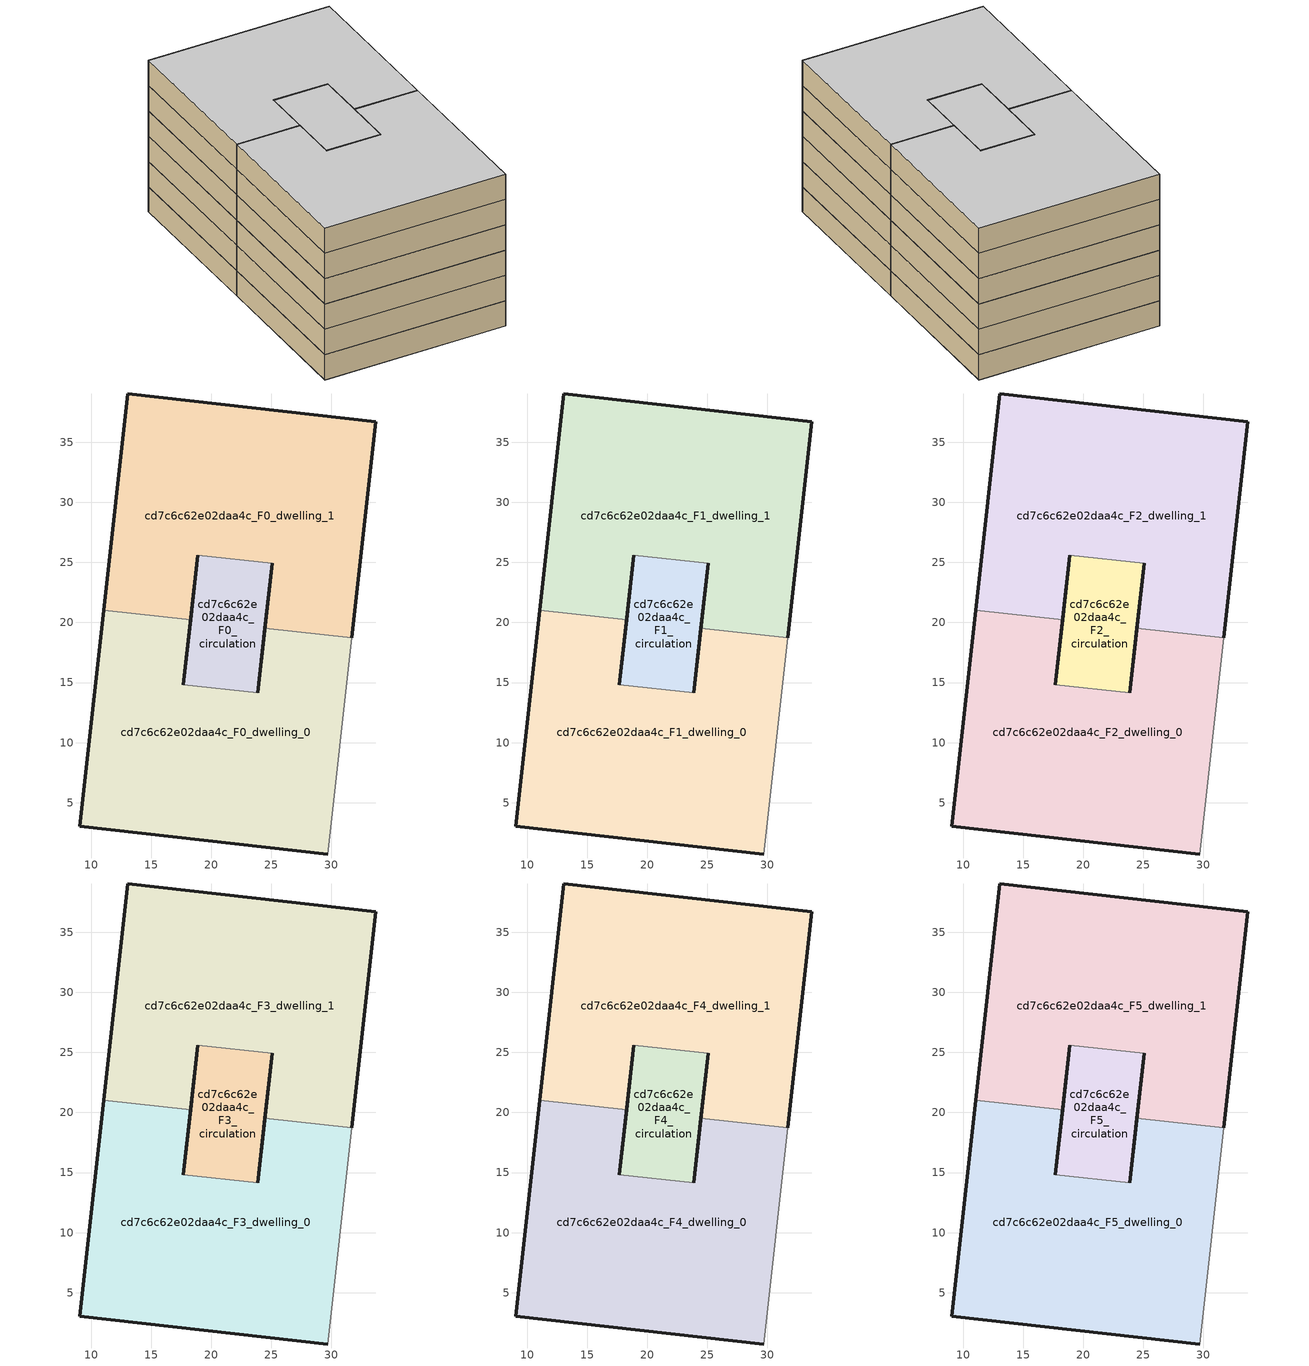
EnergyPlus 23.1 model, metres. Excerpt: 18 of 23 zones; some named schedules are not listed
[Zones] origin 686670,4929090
cd7c6c62e02daa4c_F0_dwelling_0
 floor ground (EU_floor_Construction): 29.7,0.73 31.69,18.72 24.47,19.53 23.87,14.13 17.67,14.82 18.27,20.22 11.05,21.02 9.05,3.03 z0
 wall outside (EU_wall_Construction): 18.27,20.22 17.67,14.82 / 23.87,14.13 24.47,19.53 / 29.7,0.73 9.05,3.03 11.05,21.02 z0:3
 wall adiabatic (EU_wall_Construction): 31.69,18.72 29.7,0.73 z0:3
 wall to cd7c6c62e02daa4c_F0_dwelling_1 (EU_wall_Construction): 11.04,21.02 18.27,20.22 / 24.47,19.53 31.69,18.72 z0:3
 wall to cd7c6c62e02daa4c_F0_circulation (EU_wall_Construction): 17.67,14.82 23.87,14.13 z0:3
cd7c6c62e02daa4c_F0_dwelling_1
 floor ground (EU_floor_Construction): 31.69,18.72 33.69,36.71 13.04,39.01 11.05,21.02 18.27,20.22 18.87,25.61 25.07,24.92 24.47,19.53 z0
 wall outside (EU_wall_Construction): 24.47,19.53 25.07,24.92 / 18.87,25.61 18.27,20.22 / 11.05,21.02 13.04,39.01 33.69,36.71 31.69,18.72 z0:3
 wall to cd7c6c62e02daa4c_F0_circulation (EU_wall_Construction): 25.07,24.92 18.87,25.61 z0:3
cd7c6c62e02daa4c_F0_circulation
 floor ground (EU_floor_Construction): 23.87,14.13 25.07,24.92 18.87,25.61 17.67,14.82 z0
 wall outside (EU_wall_Construction): 17.67,14.82 18.87,25.61 / 25.07,24.92 23.87,14.13 z0:3
cd7c6c62e02daa4c_F1_dwelling_0
 floor to cd7c6c62e02daa4c_F0_dwelling_0 (EU_floor_Construction): 29.7,0.73 31.69,18.72 24.47,19.53 23.87,14.13 17.67,14.82 18.27,20.22 11.04,21.02 9.05,3.03 z3
 wall outside (EU_wall_Construction): 18.27,20.22 17.67,14.82 / 23.87,14.13 24.47,19.53 / 29.7,0.73 9.05,3.03 11.05,21.02 z3:6
 wall adiabatic (EU_wall_Construction): 31.69,18.72 29.7,0.73 z3:6
 wall to cd7c6c62e02daa4c_F1_dwelling_1 (EU_wall_Construction): 11.04,21.02 18.27,20.22 / 24.47,19.53 31.69,18.72 z3:6
 wall to cd7c6c62e02daa4c_F1_circulation (EU_wall_Construction): 17.67,14.82 23.87,14.13 z3:6
cd7c6c62e02daa4c_F1_dwelling_1
 floor to cd7c6c62e02daa4c_F0_dwelling_1 (EU_floor_Construction): 31.69,18.72 33.69,36.71 13.04,39.01 11.04,21.02 18.27,20.22 18.87,25.61 25.07,24.92 24.47,19.53 z3
 wall outside (EU_wall_Construction): 24.47,19.53 25.07,24.92 / 18.87,25.61 18.27,20.22 / 11.05,21.02 13.04,39.01 33.69,36.71 31.69,18.72 z3:6
 wall to cd7c6c62e02daa4c_F1_circulation (EU_wall_Construction): 25.07,24.92 18.87,25.61 z3:6
cd7c6c62e02daa4c_F1_circulation
 floor to cd7c6c62e02daa4c_F0_circulation (EU_floor_Construction): 23.87,14.13 25.07,24.92 18.87,25.61 17.67,14.82 z3
 wall outside (EU_wall_Construction): 17.67,14.82 18.87,25.61 / 25.07,24.92 23.87,14.13 z3:6
cd7c6c62e02daa4c_F2_dwelling_0
 floor to cd7c6c62e02daa4c_F1_dwelling_0 (EU_floor_Construction): 29.7,0.73 31.69,18.72 24.47,19.53 23.87,14.13 17.67,14.82 18.27,20.22 11.04,21.02 9.05,3.03 z6
 wall outside (EU_wall_Construction): 18.27,20.22 17.67,14.82 / 23.87,14.13 24.47,19.53 / 29.7,0.73 9.05,3.03 11.05,21.02 z6:9
 wall adiabatic (EU_wall_Construction): 31.69,18.72 29.7,0.73 z6:9
 wall to cd7c6c62e02daa4c_F2_dwelling_1 (EU_wall_Construction): 11.04,21.02 18.27,20.22 / 24.47,19.53 31.69,18.72 z6:9
 wall to cd7c6c62e02daa4c_F2_circulation (EU_wall_Construction): 17.67,14.82 23.87,14.13 z6:9
cd7c6c62e02daa4c_F2_dwelling_1
 floor to cd7c6c62e02daa4c_F1_dwelling_1 (EU_floor_Construction): 31.69,18.72 33.69,36.71 13.04,39.01 11.04,21.02 18.27,20.22 18.87,25.61 25.07,24.92 24.47,19.53 z6
 wall outside (EU_wall_Construction): 24.47,19.53 25.07,24.92 / 18.87,25.61 18.27,20.22 / 11.05,21.02 13.04,39.01 33.69,36.71 31.69,18.72 z6:9
 wall to cd7c6c62e02daa4c_F2_circulation (EU_wall_Construction): 25.07,24.92 18.87,25.61 z6:9
cd7c6c62e02daa4c_F2_circulation
 floor to cd7c6c62e02daa4c_F1_circulation (EU_floor_Construction): 23.87,14.13 25.07,24.92 18.87,25.61 17.67,14.82 z6
 wall outside (EU_wall_Construction): 17.67,14.82 18.87,25.61 / 25.07,24.92 23.87,14.13 z6:9
cd7c6c62e02daa4c_F3_dwelling_0
 floor to cd7c6c62e02daa4c_F2_dwelling_0 (EU_floor_Construction): 29.7,0.73 31.69,18.72 24.47,19.53 23.87,14.13 17.67,14.82 18.27,20.22 11.04,21.02 9.05,3.03 z9
 wall outside (EU_wall_Construction): 18.27,20.22 17.67,14.82 / 23.87,14.13 24.47,19.53 / 29.7,0.73 9.05,3.03 11.05,21.02 z9:12
 wall adiabatic (EU_wall_Construction): 31.69,18.72 29.7,0.73 z9:12
 wall to cd7c6c62e02daa4c_F3_dwelling_1 (EU_wall_Construction): 11.04,21.02 18.27,20.22 / 24.47,19.53 31.69,18.72 z9:12
 wall to cd7c6c62e02daa4c_F3_circulation (EU_wall_Construction): 17.67,14.82 23.87,14.13 z9:12
cd7c6c62e02daa4c_F3_dwelling_1
 floor to cd7c6c62e02daa4c_F2_dwelling_1 (EU_floor_Construction): 31.69,18.72 33.69,36.71 13.04,39.01 11.04,21.02 18.27,20.22 18.87,25.61 25.07,24.92 24.47,19.53 z9
 wall outside (EU_wall_Construction): 24.47,19.53 25.07,24.92 / 18.87,25.61 18.27,20.22 / 11.05,21.02 13.04,39.01 33.69,36.71 31.69,18.72 z9:12
 wall to cd7c6c62e02daa4c_F3_circulation (EU_wall_Construction): 25.07,24.92 18.87,25.61 z9:12
cd7c6c62e02daa4c_F3_circulation
 floor to cd7c6c62e02daa4c_F2_circulation (EU_floor_Construction): 23.87,14.13 25.07,24.92 18.87,25.61 17.67,14.82 z9
 wall outside (EU_wall_Construction): 17.67,14.82 18.87,25.61 / 25.07,24.92 23.87,14.13 z9:12
cd7c6c62e02daa4c_F4_dwelling_0
 floor to cd7c6c62e02daa4c_F3_dwelling_0 (EU_floor_Construction): 29.7,0.73 31.69,18.72 24.47,19.53 23.87,14.13 17.67,14.82 18.27,20.22 11.04,21.02 9.05,3.03 z12
 wall outside (EU_wall_Construction): 18.27,20.22 17.67,14.82 / 23.87,14.13 24.47,19.53 / 29.7,0.73 9.05,3.03 11.05,21.02 z12:15
 wall adiabatic (EU_wall_Construction): 31.69,18.72 29.7,0.73 z12:15
 wall to cd7c6c62e02daa4c_F4_dwelling_1 (EU_wall_Construction): 11.04,21.02 18.27,20.22 / 24.47,19.53 31.69,18.72 z12:15
 wall to cd7c6c62e02daa4c_F4_circulation (EU_wall_Construction): 17.67,14.82 23.87,14.13 z12:15
cd7c6c62e02daa4c_F4_dwelling_1
 floor to cd7c6c62e02daa4c_F3_dwelling_1 (EU_floor_Construction): 31.69,18.72 33.69,36.71 13.04,39.01 11.04,21.02 18.27,20.22 18.87,25.61 25.07,24.92 24.47,19.53 z12
 wall outside (EU_wall_Construction): 24.47,19.53 25.07,24.92 / 18.87,25.61 18.27,20.22 / 11.05,21.02 13.04,39.01 33.69,36.71 31.69,18.72 z12:15
 wall to cd7c6c62e02daa4c_F4_circulation (EU_wall_Construction): 25.07,24.92 18.87,25.61 z12:15
cd7c6c62e02daa4c_F4_circulation
 floor to cd7c6c62e02daa4c_F3_circulation (EU_floor_Construction): 23.87,14.13 25.07,24.92 18.87,25.61 17.67,14.82 z12
 wall outside (EU_wall_Construction): 17.67,14.82 18.87,25.61 / 25.07,24.92 23.87,14.13 z12:15
cd7c6c62e02daa4c_F5_dwelling_0
 floor to cd7c6c62e02daa4c_F4_dwelling_0 (EU_floor_Construction): 29.7,0.73 31.69,18.72 24.47,19.53 23.87,14.13 17.67,14.82 18.27,20.22 11.04,21.02 9.05,3.03 z15
 wall outside (EU_wall_Construction): 18.27,20.22 17.67,14.82 / 23.87,14.13 24.47,19.53 / 29.7,0.73 9.05,3.03 11.05,21.02 z15:18
 wall adiabatic (EU_wall_Construction): 31.69,18.72 29.7,0.73 z15:18
 wall to cd7c6c62e02daa4c_F5_dwelling_1 (EU_wall_Construction): 11.04,21.02 18.27,20.22 / 24.47,19.53 31.69,18.72 z15:18
 wall to cd7c6c62e02daa4c_F5_circulation (EU_wall_Construction): 17.67,14.82 23.87,14.13 z15:18
 ceiling to cd7c6c62e02daa4c_F6_dwelling_0 (EU_floor_Construction): 31.69,18.72 29.7,0.73 9.05,3.03 11.04,21.02 18.27,20.22 17.67,14.82 23.87,14.13 24.47,19.53 z18
cd7c6c62e02daa4c_F5_dwelling_1
 floor to cd7c6c62e02daa4c_F4_dwelling_1 (EU_floor_Construction): 31.69,18.72 33.69,36.71 13.04,39.01 11.04,21.02 18.27,20.22 18.87,25.61 25.07,24.92 24.47,19.53 z15
 wall outside (EU_wall_Construction): 24.47,19.53 25.07,24.92 / 18.87,25.61 18.27,20.22 / 11.05,21.02 13.04,39.01 33.69,36.71 31.69,18.72 z15:18
 wall to cd7c6c62e02daa4c_F5_circulation (EU_wall_Construction): 25.07,24.92 18.87,25.61 z15:18
 ceiling to cd7c6c62e02daa4c_F6_dwelling_1 (EU_floor_Construction): 33.69,36.71 31.69,18.72 24.47,19.53 25.07,24.92 18.87,25.61 18.27,20.22 11.04,21.02 13.04,39.01 z18
cd7c6c62e02daa4c_F5_circulation
 floor to cd7c6c62e02daa4c_F4_circulation (EU_floor_Construction): 23.87,14.13 25.07,24.92 18.87,25.61 17.67,14.82 z15
 wall outside (EU_wall_Construction): 17.67,14.82 18.87,25.61 / 25.07,24.92 23.87,14.13 z15:18
 ceiling to cd7c6c62e02daa4c_F6_circulation (EU_floor_Construction): 25.07,24.92 23.87,14.13 17.67,14.82 18.87,25.61 z18
[Building]
EU S2 Campaign: North Axis=0; Terrain=City; Solar Distribution=FullExterior
[Site:Location]
Bologna: Latitude=44.5; Longitude=11.25; Time Zone=1; Elevation=37
[SizingPeriod:WeatherFileDays]
AnnualSizingPeriod: Begin Month=1; Begin Day of Month=1; End Month=12; End Day of Month=31; Day of Week for Start Day=Monday; Use Weather File Daylight Saving Period=No; Use Weather File Rain and Snow Indicators=No
[MATERIAL]
EU_InternalMass_Material: Roughness=MediumRough; Thickness=0.1; Conductivity=1; Density=1800; Specific Heat=900; Thermal Absorptance=0.9; Solar Absorptance=0.7; Visible Absorptance=0.7
[MATERIAL:NOMASS] Roughness=MediumRough; Thermal Absorptance=0.9; Solar Absorptance=0.7; Visible Absorptance=0.7
Name | Thermal Resistance
EU_wall_NoMass | 0.905828
EU_floor_NoMass | 0.67114
[CONSTRUCTION]
EU_wall_Construction: EU_wall_NoMass
EU_floor_Construction: EU_floor_NoMass
EU_InternalMass_Construction: EU_InternalMass_Material
[ZONE] Type=1; Multiplier=1; Ceiling Height=autocalculate; Floor Area=autocalculate; Part of Total Floor Area=Yes
Name | Volume
cd7c6c62e02daa4c_F0_dwelling_0; cd7c6c62e02daa4c_F1_dwelling_0; cd7c6c62e02daa4c_F2_dwelling_0; cd7c6c62e02daa4c_F3_dwelling_0; cd7c6c62e02daa4c_F4_dwelling_0; cd7c6c62e02daa4c_F5_dwelling_0; cd7c6c62e02daa4c_F0_dwelling_1; cd7c6c62e02daa4c_F1_dwelling_1; cd7c6c62e02daa4c_F2_dwelling_1; cd7c6c62e02daa4c_F3_dwelling_1; cd7c6c62e02daa4c_F4_dwelling_1; cd7c6c62e02daa4c_F5_dwelling_1 | 1026.72
cd7c6c62e02daa4c_F0_circulation | 203.081
cd7c6c62e02daa4c_F1_circulation; cd7c6c62e02daa4c_F2_circulation; cd7c6c62e02daa4c_F3_circulation; cd7c6c62e02daa4c_F4_circulation; cd7c6c62e02daa4c_F5_circulation | 203.082
[INTERNALMASS] Construction=EU_InternalMass_Construction; Surface Area=342.256
Name | Zone or ZoneList
cd7c6c62e02daa4c_F0_dwelling_0_EU_InternalMass | cd7c6c62e02daa4c_F0_dwelling_0
cd7c6c62e02daa4c_F0_dwelling_1_EU_InternalMass | cd7c6c62e02daa4c_F0_dwelling_1
cd7c6c62e02daa4c_F1_dwelling_0_EU_InternalMass | cd7c6c62e02daa4c_F1_dwelling_0
cd7c6c62e02daa4c_F1_dwelling_1_EU_InternalMass | cd7c6c62e02daa4c_F1_dwelling_1
cd7c6c62e02daa4c_F2_dwelling_0_EU_InternalMass | cd7c6c62e02daa4c_F2_dwelling_0
cd7c6c62e02daa4c_F2_dwelling_1_EU_InternalMass | cd7c6c62e02daa4c_F2_dwelling_1
cd7c6c62e02daa4c_F3_dwelling_0_EU_InternalMass | cd7c6c62e02daa4c_F3_dwelling_0
cd7c6c62e02daa4c_F3_dwelling_1_EU_InternalMass | cd7c6c62e02daa4c_F3_dwelling_1
cd7c6c62e02daa4c_F4_dwelling_0_EU_InternalMass | cd7c6c62e02daa4c_F4_dwelling_0
cd7c6c62e02daa4c_F4_dwelling_1_EU_InternalMass | cd7c6c62e02daa4c_F4_dwelling_1
cd7c6c62e02daa4c_F5_dwelling_0_EU_InternalMass | cd7c6c62e02daa4c_F5_dwelling_0
cd7c6c62e02daa4c_F5_dwelling_1_EU_InternalMass | cd7c6c62e02daa4c_F5_dwelling_1
[OTHEREQUIPMENT] Fuel Type=Electricity; Design Level Calculation Method=Watts/Area; Power per Zone Floor Area=1; Fraction Latent=0; Fraction Radiant=0; Fraction Lost=0; Carbon Dioxide Generation Rate=0; EndUse Subcategory=EU_Step8_InternalGains
Name | Zone or ZoneList or Space or SpaceList | Schedule
EU_Step8_InternalGain_cd7c6c62e02daa4c_F0_dwelling_0_f000 | cd7c6c62e02daa4c_F0_dwelling_0 | EU_Step8_GainSchedule_cd7c6c62e02daa4c_F0_dwelling_0_f000
EU_Step8_InternalGain_cd7c6c62e02daa4c_F0_dwelling_1_f000 | cd7c6c62e02daa4c_F0_dwelling_1 | EU_Step8_GainSchedule_cd7c6c62e02daa4c_F0_dwelling_1_f000
EU_Step8_InternalGain_cd7c6c62e02daa4c_F1_dwelling_0_f000 | cd7c6c62e02daa4c_F1_dwelling_0 | EU_Step8_GainSchedule_cd7c6c62e02daa4c_F1_dwelling_0_f000
EU_Step8_InternalGain_cd7c6c62e02daa4c_F1_dwelling_1_f000 | cd7c6c62e02daa4c_F1_dwelling_1 | EU_Step8_GainSchedule_cd7c6c62e02daa4c_F1_dwelling_1_f000
EU_Step8_InternalGain_cd7c6c62e02daa4c_F2_dwelling_0_f000 | cd7c6c62e02daa4c_F2_dwelling_0 | EU_Step8_GainSchedule_cd7c6c62e02daa4c_F2_dwelling_0_f000
EU_Step8_InternalGain_cd7c6c62e02daa4c_F2_dwelling_1_f000 | cd7c6c62e02daa4c_F2_dwelling_1 | EU_Step8_GainSchedule_cd7c6c62e02daa4c_F2_dwelling_1_f000
EU_Step8_InternalGain_cd7c6c62e02daa4c_F3_dwelling_0_f000 | cd7c6c62e02daa4c_F3_dwelling_0 | EU_Step8_GainSchedule_cd7c6c62e02daa4c_F3_dwelling_0_f000
EU_Step8_InternalGain_cd7c6c62e02daa4c_F3_dwelling_1_f000 | cd7c6c62e02daa4c_F3_dwelling_1 | EU_Step8_GainSchedule_cd7c6c62e02daa4c_F3_dwelling_1_f000
EU_Step8_InternalGain_cd7c6c62e02daa4c_F4_dwelling_0_f000 | cd7c6c62e02daa4c_F4_dwelling_0 | EU_Step8_GainSchedule_cd7c6c62e02daa4c_F4_dwelling_0_f000
EU_Step8_InternalGain_cd7c6c62e02daa4c_F4_dwelling_1_f000 | cd7c6c62e02daa4c_F4_dwelling_1 | EU_Step8_GainSchedule_cd7c6c62e02daa4c_F4_dwelling_1_f000
EU_Step8_InternalGain_cd7c6c62e02daa4c_F5_dwelling_0_f000 | cd7c6c62e02daa4c_F5_dwelling_0 | EU_Step8_GainSchedule_cd7c6c62e02daa4c_F5_dwelling_0_f000
EU_Step8_InternalGain_cd7c6c62e02daa4c_F5_dwelling_1_f000 | cd7c6c62e02daa4c_F5_dwelling_1 | EU_Step8_GainSchedule_cd7c6c62e02daa4c_F5_dwelling_1_f000
[ZONEINFILTRATION:DESIGNFLOWRATE] Schedule=EU_AlwaysOn; Design Flow Rate Calculation Method=Flow/Area; Flow Rate per Floor Area=0.0005; Constant Term Coefficient=1; Temperature Term Coefficient=0; Velocity Term Coefficient=0; Velocity Squared Term Coefficient=0
Name | Zone or ZoneList or Space or SpaceList
EU_Circulation_Infiltration_cd7c6c62e02daa4c_F0_circulation | cd7c6c62e02daa4c_F0_circulation
EU_Circulation_Infiltration_cd7c6c62e02daa4c_F1_circulation | cd7c6c62e02daa4c_F1_circulation
EU_Circulation_Infiltration_cd7c6c62e02daa4c_F2_circulation | cd7c6c62e02daa4c_F2_circulation
EU_Circulation_Infiltration_cd7c6c62e02daa4c_F3_circulation | cd7c6c62e02daa4c_F3_circulation
EU_Circulation_Infiltration_cd7c6c62e02daa4c_F4_circulation | cd7c6c62e02daa4c_F4_circulation
EU_Circulation_Infiltration_cd7c6c62e02daa4c_F5_circulation | cd7c6c62e02daa4c_F5_circulation
[ZONEVENTILATION:DESIGNFLOWRATE] Schedule=EU_AlwaysOn; Design Flow Rate Calculation Method=AirChanges/Hour; Air Changes per Hour=0.73129; Ventilation Type=Natural; Fan Pressure Rise=0; Fan Total Efficiency=1; Constant Term Coefficient=1; Temperature Term Coefficient=0; Velocity Term Coefficient=0; Velocity Squared Term Coefficient=0; Minimum Indoor Temperature=-100; Maximum Indoor Temperature=100; Delta Temperature=-100; Minimum Outdoor Temperature=-100; Maximum Outdoor Temperature=100; Maximum Wind Speed=40
Name | Zone or ZoneList or Space or SpaceList
EU_ConstantAir_cd7c6c62e02daa4c_F0_dwelling_0 | cd7c6c62e02daa4c_F0_dwelling_0
EU_ConstantAir_cd7c6c62e02daa4c_F0_dwelling_1 | cd7c6c62e02daa4c_F0_dwelling_1
EU_ConstantAir_cd7c6c62e02daa4c_F1_dwelling_0 | cd7c6c62e02daa4c_F1_dwelling_0
EU_ConstantAir_cd7c6c62e02daa4c_F1_dwelling_1 | cd7c6c62e02daa4c_F1_dwelling_1
EU_ConstantAir_cd7c6c62e02daa4c_F2_dwelling_0 | cd7c6c62e02daa4c_F2_dwelling_0
EU_ConstantAir_cd7c6c62e02daa4c_F2_dwelling_1 | cd7c6c62e02daa4c_F2_dwelling_1
EU_ConstantAir_cd7c6c62e02daa4c_F3_dwelling_0 | cd7c6c62e02daa4c_F3_dwelling_0
EU_ConstantAir_cd7c6c62e02daa4c_F3_dwelling_1 | cd7c6c62e02daa4c_F3_dwelling_1
EU_ConstantAir_cd7c6c62e02daa4c_F4_dwelling_0 | cd7c6c62e02daa4c_F4_dwelling_0
EU_ConstantAir_cd7c6c62e02daa4c_F4_dwelling_1 | cd7c6c62e02daa4c_F4_dwelling_1
EU_ConstantAir_cd7c6c62e02daa4c_F5_dwelling_0 | cd7c6c62e02daa4c_F5_dwelling_0
EU_ConstantAir_cd7c6c62e02daa4c_F5_dwelling_1 | cd7c6c62e02daa4c_F5_dwelling_1
[HVACTEMPLATE:THERMOSTAT] Constant Heating Setpoint=20; Constant Cooling Setpoint=50
EU_HeatOnly_cd7c6c62e02daa4c_F0_dwelling_0; EU_HeatOnly_cd7c6c62e02daa4c_F0_dwelling_1; EU_HeatOnly_cd7c6c62e02daa4c_F1_dwelling_0; EU_HeatOnly_cd7c6c62e02daa4c_F1_dwelling_1; EU_HeatOnly_cd7c6c62e02daa4c_F2_dwelling_0; EU_HeatOnly_cd7c6c62e02daa4c_F2_dwelling_1; EU_HeatOnly_cd7c6c62e02daa4c_F3_dwelling_0; EU_HeatOnly_cd7c6c62e02daa4c_F3_dwelling_1; EU_HeatOnly_cd7c6c62e02daa4c_F4_dwelling_0; EU_HeatOnly_cd7c6c62e02daa4c_F4_dwelling_1; EU_HeatOnly_cd7c6c62e02daa4c_F5_dwelling_0; EU_HeatOnly_cd7c6c62e02daa4c_F5_dwelling_1; EU_HeatOnly_cd7c6c62e02daa4c_F6_dwelling_0; EU_HeatOnly_cd7c6c62e02daa4c_F6_dwelling_1; EU_HeatOnly_cd7c6c62e02daa4c_F7_dwelling_0; EU_HeatOnly_cd7c6c62e02daa4c_F8_dwelling_0
